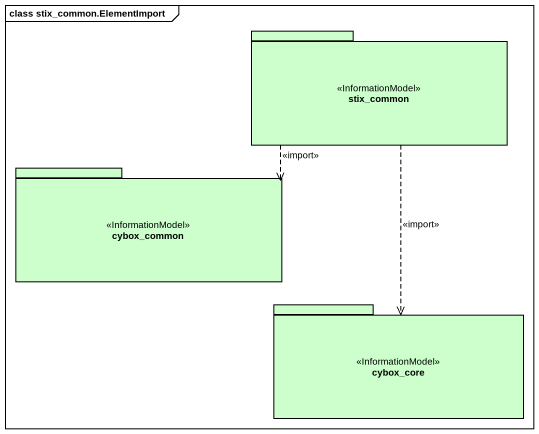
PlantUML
@startuml
mainframe class stix_common.ElementImport
package stix_common <<InformationModel>> #CCFFCC {
}
package cybox_common <<InformationModel>> #CCFFCC {
}
package cybox_core <<InformationModel>> #CCFFCC {
}
stix_common .left.> cybox_common : <<import>>
stix_common ..> cybox_core : <<import>>
@enduml
